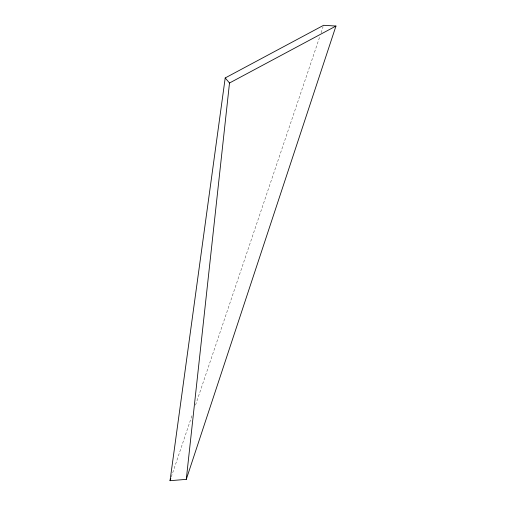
<?xml version="1.0" encoding="UTF-8"?>
<svg xmlns="http://www.w3.org/2000/svg" width="506" height="506" viewBox="0 0 506 506"><rect width="100%" height="100%" fill="white"/><g stroke="black" fill="none" stroke-linecap="round" stroke-linejoin="round"><path stroke-width="0.38" stroke-dasharray="2.53 1.9" d="M171.3 476.956L192.261 414.787M195.544 405.047L320.07 35.787M321.082 32.789L323.1 26.799"/><path stroke-width="0.76" d="M186.284 479.359L229.503 83.003L225.202 77.949L323.606 25.3L335.965 26.04L186.284 479.359L170.035 480.7L225.202 77.949M170.035 480.7L170.794 478.455M229.503 83.003L335.965 26.04"/></g></svg>
